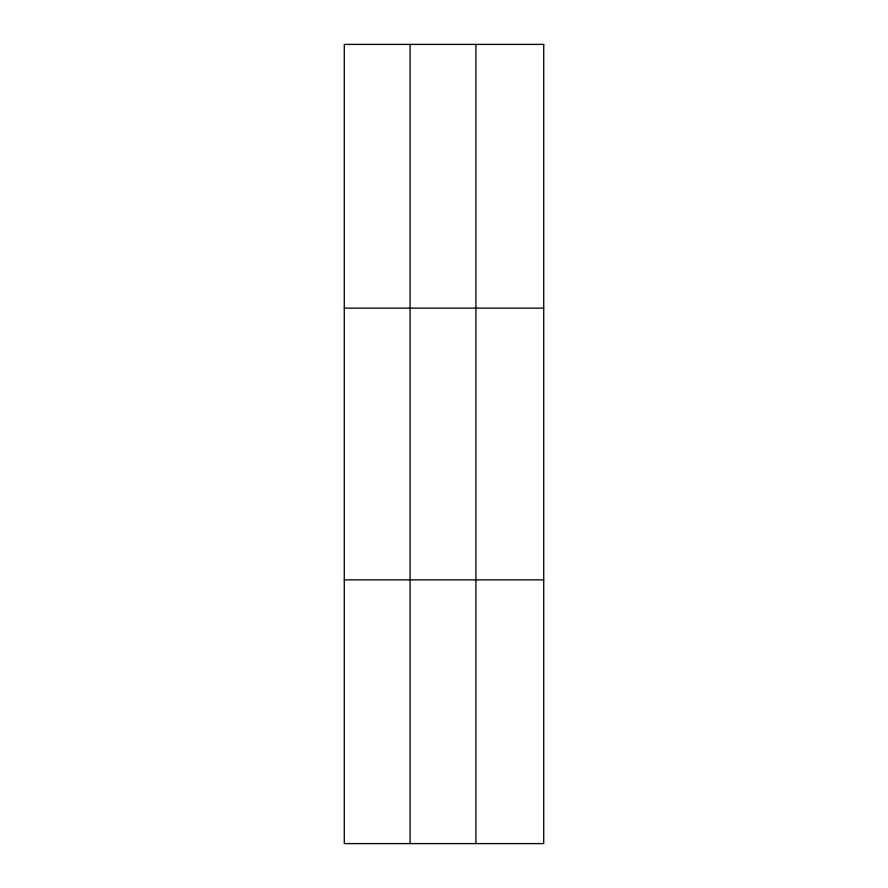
<?xml version="1.0" encoding="UTF-8"?>
<svg xmlns="http://www.w3.org/2000/svg" width="888" height="888" viewBox="0 0 888 888"><rect width="100%" height="100%" fill="white"/><g stroke="black" fill="none" stroke-linecap="round" stroke-linejoin="round"><path stroke-width="1.33" d="M410.09 843.6L410.09 44.4M475.913 843.6L475.913 44.4M344.278 308.136L543.722 308.136M344.278 579.864L543.722 579.864M543.722 44.4L543.722 843.6L344.278 843.6L344.278 44.4L543.722 44.4"/></g></svg>
